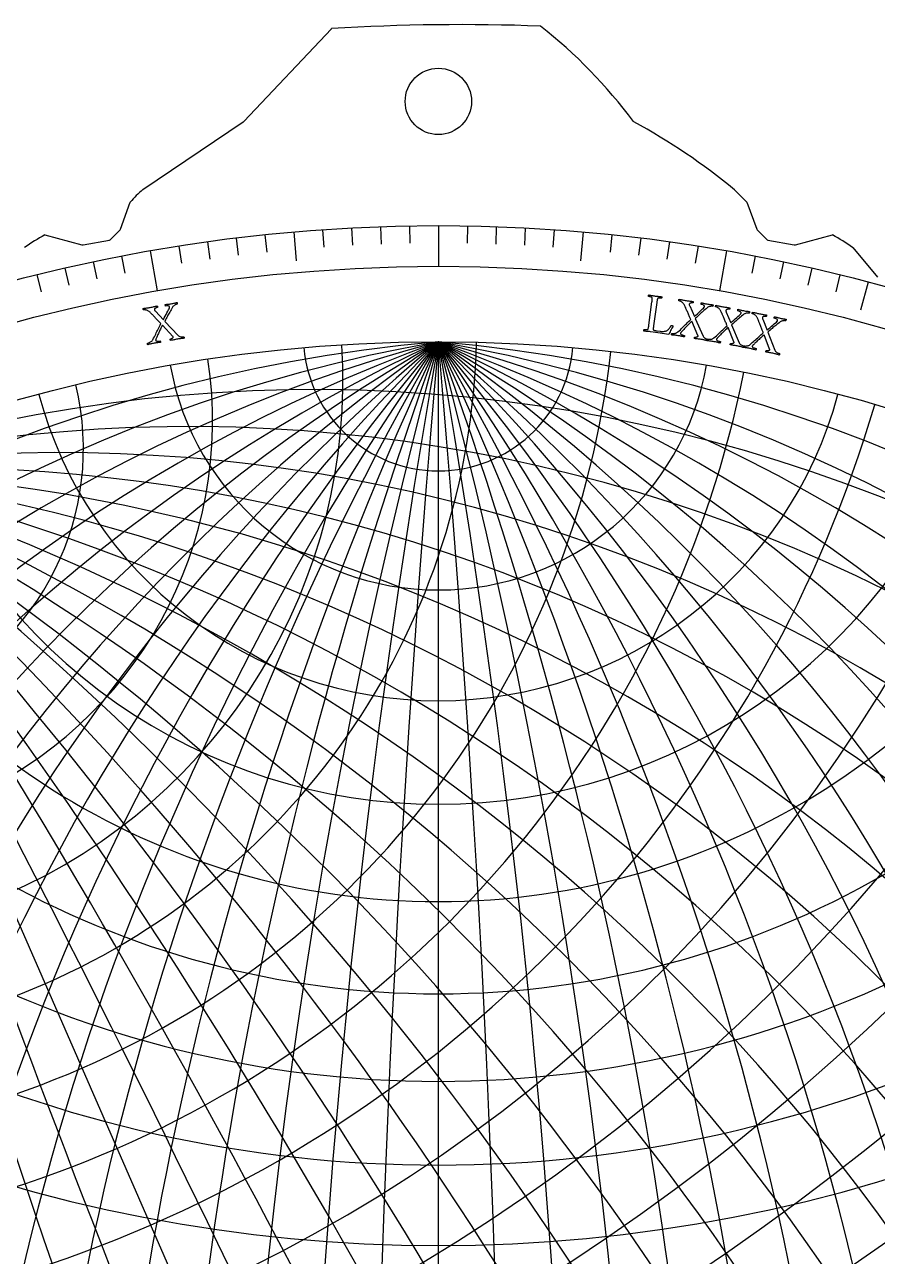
# Model space of a CAD drawing. Header units: millimetres. Extents: x -93 to 93, y -93 to 104.
# Drawn here: x -23.1 to 24.5, y 35 to 103.7 of the extents above; entities that cross this region are included whole.
import ezdxf

# ---------------------------------------------------------------- set-up
doc = ezdxf.new("R2010")
doc.units = ezdxf.units.MM
for name, color, linetype in [('CUT_INNER', 6, 'Continuous'), ('CUT_OUTER', 1, 'Continuous'), ('ENGRAVE', 7, 'Continuous'), ('ENGRAVE_FINE', 8, 'Continuous'), ('TEXT', 5, 'Continuous')]:
    doc.layers.add(name, color=color, linetype=linetype)

msp = doc.modelspace()

# ---------------------------------------------------------------- linework, layer by layer
at = {"layer": 'CUT_INNER'}
msp.add_circle((0, 99.4259), 1.85, dxfattribs=at)
at = {"layer": 'CUT_OUTER'}
for points in [[(-16.462, 94.5111), (-10.8695, 98.2868), (-10.8564, 98.2967), (-10.8445, 98.308), (-5.9494, 103.4826), (-5.9467, 103.4851)], [(16.4962, 94.5066), (17.1919, 93.8108), (17.1946, 93.8078), (17.1962, 93.8041), (17.7449, 92.2963)], [(-17.7162, 92.2964), (-17.1685, 93.8041), (-17.1669, 93.8078)], [(-18.256, 91.7376), (-17.7512, 92.2415)], [(17.7798, 92.2415), (18.2837, 91.7376)], [(-21.9354, 91.9846), (-21.9317, 91.9838), (-19.8635, 91.4329)], [(-19.7981, 91.4302), (-18.3351, 91.6961)], [(18.363, 91.6961), (19.8267, 91.4302)], [(19.8922, 91.4329), (21.9595, 91.9838), (21.9632, 91.9846)], [(23.0851, 91.2835), (23.0878, 91.2806), (24.4611, 89.6338)]]:
    msp.add_lwpolyline(points, dxfattribs=at)
for centre, radius, start, end in [((1.276, -12.5614), 116.271, 87.822272, 93.5615), ((-11.6851, 81.5207), 28.1189, 36.663658, 51.825005), ((10.9838, 98.4093), 0.15, 220.999325, 235.979839), ((-5.9586, 67.2821), 35.2901, 50.484111, 61.46395), ((-13.1503, 90.4871), 5.2115, 129.454207, 140.417623), ((-17.8572, 92.3476), 0.15, 314.952765, 340.033443), ((17.8859, 92.3476), 0.15, 199.996895, 225), ((-15.8958, 81.0716), 12.4728, 118.961778, 125.041889), ((-19.8249, 91.5778), 0.15, 255.084259, 280.301822), ((-18.362, 91.8437), 0.15, 280.301822, 314.952765), ((18.3898, 91.8437), 0.15, 225, 259.704222), ((19.8535, 91.5778), 0.15, 259.704222, 284.922007), ((15.7025, 80.7179), 12.8893, 55.056455, 60.939919)]:
    msp.add_arc(centre, radius, start, end, dxfattribs=at)
at = {"layer": 'ENGRAVE'}
for points in [[(-8.0619, 92.148), (-7.9208, 90.5354)], [(0, 92.5), (0, 90.2338)], [(8.0619, 92.148), (7.9208, 90.5354)], [(-16.0625, 91.0947), (-15.6689, 88.8629)], [(16.0625, 91.0947), (15.6689, 88.8629)], [(23.9408, 89.3481), (23.5218, 87.7845)], [(0, -86.025), (0, 86.025)]]:
    msp.add_lwpolyline(points, dxfattribs=at)
for radius in [92.5, 90.2338, 86.025, 86.025]:
    msp.add_circle((0, 0), radius, dxfattribs=at)
for centre, radius, start, end in [((15.1685, 0), 87.3521, 100, 260), ((31.3105, 0), 91.5459, 110, 250), ((49.6666, 0), 99.3331, 120, 240), ((72.1835, 0), 112.2977, 130, 230), ((102.5206, 0), 133.8311, 140, 220), ((148.9997, 0), 172.05, 150, 210), ((236.3517, 0), 251.5203, 160, 200), ((487.872, 0), 495.3982, 170, 190), ((-487.872, 0), 495.3982, 350, 10), ((-236.3517, 0), 251.5203, 340, 20), ((-148.9997, 0), 172.05, 330, 30), ((-102.5206, 0), 133.8311, 320, 40), ((-72.1835, 0), 112.2977, 310, 50), ((-49.6666, 0), 99.3331, 300, 60), ((-31.3105, 0), 91.5459, 290, 70), ((-15.1685, 0), 87.3521, 280, 80), ((0, 87.3521), 15.1685, 190, 350), ((0, 91.5459), 31.3105, 200, 340), ((0, 99.3331), 49.6666, 210, 330), ((0, 112.2977), 72.1835, 220, 320), ((0, 133.8311), 102.5206, 230, 310), ((0, 172.05), 148.9997, 240, 300)]:
    msp.add_arc(centre, radius, start, end, dxfattribs=at)
at = {"layer": 'ENGRAVE_FINE'}
for points in [[(-6.4525, 92.2747), (-6.3847, 91.3058)], [(-4.8411, 92.3732), (-4.7902, 91.4033)], [(-3.2282, 92.4437), (-3.1943, 91.473)], [(-1.6143, 92.4859), (-1.5974, 91.5148)], [(1.6143, 92.4859), (1.5974, 91.5148)], [(3.2282, 92.4437), (3.1943, 91.473)], [(4.8411, 92.3732), (4.7902, 91.4033)], [(6.4525, 92.2747), (6.3847, 91.3058)], [(-14.4702, 91.3612), (-14.3183, 90.4019)], [(-12.8735, 91.5998), (-12.7383, 90.638)], [(-11.2729, 91.8105), (-11.1545, 90.8465)], [(-9.6689, 91.9933), (-9.5674, 91.0273)], [(9.6689, 91.9933), (9.5674, 91.0273)], [(11.2729, 91.8105), (11.1545, 90.8465)], [(12.8735, 91.5998), (12.7383, 90.638)], [(14.4702, 91.3612), (14.3183, 90.4019)], [(-17.6498, 90.8005), (-17.4645, 89.8471)], [(17.6498, 90.8005), (17.4645, 89.8471)], [(-20.808, 90.1292), (-20.5895, 89.1829)], [(-19.2318, 90.4787), (-19.0299, 89.5286)], [(19.2318, 90.4787), (19.0299, 89.5286)], [(20.808, 90.1292), (20.5895, 89.1829)], [(-22.3778, 89.7524), (-22.1428, 88.81)], [(22.3778, 89.7524), (22.1428, 88.81)], [(34.4171, -78.8401), (-34.4171, 78.8401)]]:
    msp.add_lwpolyline(points, dxfattribs=at)
for centre, radius, start, end in [((7.5262, 0), 86.3536, 95, 265), ((23.0503, 0), 89.0596, 105, 255), ((-37.9751, 86.9904), 40.1141, 228.583333, 358.583333), ((-36.6259, 83.8999), 31.3105, 223.583333, 3.583333), ((40.1141, 0), 94.9181, 115, 245), ((60.2354, 0), 105.0171, 125, 235), ((86.025, 0), 121.6577, 135, 225), ((122.8564, 0), 149.98, 145, 215), ((184.4812, 0), 203.5525, 155, 205), ((321.0497, 0), 332.3751, 165, 195), ((983.2702, 0), 987.0262, 175, 185), ((-983.2702, 0), 987.0262, 355, 5), ((-321.0497, 0), 332.3751, 345, 15), ((-184.4812, 0), 203.5525, 335, 25), ((-122.8564, 0), 149.98, 325, 35), ((-86.025, 0), 121.6577, 315, 45), ((-60.2354, 0), 105.0171, 305, 55), ((-40.1141, 0), 94.9181, 295, 65), ((-23.0503, 0), 89.0596, 285, 75), ((-7.5262, 0), 86.3536, 275, 85), ((-39.7414, 91.0367), 49.6666, 233.583333, 353.583333), ((0, 86.3536), 7.5262, 185, 355), ((-35.6312, 81.6213), 23.0503, 218.583333, 8.583333), ((-42.0155, 96.246), 60.2354, 238.583333, 348.583333), ((-34.948, 80.0564), 15.1685, 213.583333, 13.583333), ((-6.8976, -3.0111), 86.3536, 298.583333, 108.583334), ((-44.9283, 102.9185), 72.1835, 243.583333, 343.583333), ((0, 89.0596), 23.0503, 195, 345), ((-13.9016, -6.0687), 87.3521, 303.583333, 103.583333), ((-48.6731, 111.4968), 86.025, 248.583333, 338.583333), ((-21.1251, -9.222), 89.0596, 308.583333, 98.583333), ((-28.6955, -12.5268), 91.5459, 313.583333, 93.583333), ((6.8976, 3.0111), 86.3536, 118.583333, 288.583334), ((13.9016, 6.0687), 87.3521, 123.583333, 283.583333), ((21.1251, 9.222), 89.0596, 128.583333, 278.583333), ((28.6955, 12.5268), 91.5459, 133.583333, 273.583333), ((36.7638, 16.049), 94.9181, 138.583333, 268.583333), ((45.5184, 19.8707), 99.3331, 143.583333, 263.583333), ((55.2044, 24.0991), 105.0171, 148.583333, 258.583333), ((66.1547, 28.8794), 112.2977, 153.583333, 253.583333), ((78.8401, 34.4171), 121.6577, 158.583333, 248.583333), ((93.958, 41.0167), 133.8311, 163.583333, 243.583333), ((112.5954, 49.1527), 149.98, 168.583333, 238.583333), ((136.5551, 59.6122), 172.05, 173.583333, 233.583333), ((169.0732, 73.8077), 203.5525, 178.583333, 228.583333), ((216.6114, 94.5602), 251.5203, 183.583333, 223.583333), ((294.2353, 128.4463), 332.3751, 188.583333, 218.583333), ((447.1245, 195.189), 495.3982, 193.583333, 213.583333), ((901.1467, 393.3892), 987.0262, 198.5833333, 208.5833333), ((-901.1467, -393.3892), 987.0262, 18.5833333, 28.5833333), ((-447.1245, -195.189), 495.3982, 13.583333, 33.583333), ((-294.2353, -128.4463), 332.3751, 8.583333, 38.583333), ((-216.6114, -94.5602), 251.5203, 3.583333, 43.583333), ((-169.0732, -73.8077), 203.5525, 358.583333, 48.583333), ((-136.5551, -59.6122), 172.05, 353.583333, 53.583333), ((-112.5954, -49.1527), 149.98, 348.583333, 58.583333), ((-93.958, -41.0167), 133.8311, 343.583333, 63.583333), ((-78.8401, -34.4171), 121.6577, 338.583333, 68.583333), ((-66.1547, -28.8794), 112.2977, 333.583333, 73.583333), ((-55.2044, -24.0991), 105.0171, 328.583333, 78.583333), ((-45.5184, -19.8707), 99.3331, 323.583333, 83.583333), ((-36.7638, -16.049), 94.9181, 318.583333, 88.583333), ((0, 94.9181), 40.1141, 205, 335), ((-53.5435, 122.6535), 102.5206, 253.583333, 333.583333), ((-60.0044, 137.4536), 122.8564, 258.583333, 328.583333), ((0, 105.0171), 60.2354, 215, 325), ((-68.8342, 157.6802), 148.9997, 263.583333, 323.583333), ((-81.4378, 186.5516), 184.4812, 268.583333, 318.583333), ((0, 121.6577), 86.025, 225, 315), ((-100.6288, 230.5131), 236.3517, 273.583333, 313.583333), ((-132.9774, 304.6148), 321.0497, 278.583333, 308.583333), ((0, 149.98), 122.8564, 235, 305), ((-198.2001, 454.0221), 487.872, 283.583333, 303.583333), ((-394.8919, 904.5889), 983.2702, 288.5833333, 298.5833333), ((0, 203.5525), 184.4812, 245, 295)]:
    msp.add_arc(centre, radius, start, end, dxfattribs=at)
at = {"layer": 'TEXT'}
for points in [[(11.9914, 86.9155), (11.9909, 86.912), (11.9903, 86.9077), (11.9896, 86.9027), (11.9888, 86.8969), (11.9867, 86.8818), (11.9844, 86.8647), (11.9817, 86.8454), (11.9787, 86.8239), (11.9759, 86.8019), (11.9736, 86.7808), (11.9718, 86.7605), (11.9705, 86.7413), (11.9701, 86.7243), (11.971, 86.7111), (11.9733, 86.7017), (11.9768, 86.6961), (11.9918, 86.684), (12.0088, 86.6739), (12.0278, 86.6656), (12.0488, 86.6592), (12.0741, 86.6536), (12.1058, 86.6477), (12.144, 86.6415), (12.1886, 86.6349), (12.3583, 86.6109), (12.4027, 86.6058), (12.4496, 86.603), (12.499, 86.6023), (12.5509, 86.6038), (12.6016, 86.6082), (12.6476, 86.6162), (12.6888, 86.6279), (12.7252, 86.6433), (12.7557, 86.6613), (12.7859, 86.6834), (12.8157, 86.7095), (12.8451, 86.7396), (12.8741, 86.7749), (12.9027, 86.8166), (12.9309, 86.8646), (12.9587, 86.9191), (12.9649, 86.9265), (12.9747, 86.931), (12.988, 86.9325), (13.0048, 86.9312), (13.0302, 86.9262), (13.0505, 86.9196), (13.0659, 86.9113), (13.0763, 86.9015), (13.0447, 86.8419), (13.0119, 86.7805), (12.9778, 86.7172), (12.9426, 86.6522), (12.9093, 86.5885), (12.8812, 86.5291), (12.8584, 86.4741), (12.8407, 86.4235), (12.7194, 86.4418), (12.5985, 86.4607), (12.4781, 86.4802), (12.3582, 86.5001), (12.2345, 86.5205), (12.1031, 86.541), (11.9637, 86.5615), (11.8166, 86.5821), (11.7654, 86.5888), (11.7169, 86.5945), (11.6711, 86.5992), (11.6278, 86.6029), (11.5855, 86.6065), (11.5425, 86.6108), (11.4988, 86.6157), (11.4544, 86.6213), (11.4501, 86.6294), (11.4478, 86.6395), (11.4476, 86.6518), (11.4494, 86.6662), (11.4525, 86.6804), (11.4563, 86.6921), (11.4608, 86.7014), (11.4659, 86.7083), (11.4772, 86.7071), (11.4923, 86.7059), (11.5114, 86.7049), (11.5345, 86.7039), (11.5593, 86.7035), (11.5836, 86.7041), (11.6075, 86.7057), (11.631, 86.7084), (11.6516, 86.7122), (11.6671, 86.717), (11.6774, 86.7229), (11.6826, 86.7299), (11.6908, 86.7492), (11.698, 86.7713), (11.7042, 86.7964), (11.7095, 86.8243), (11.7142, 86.8543), (11.7189, 86.8855), (11.7236, 86.9178), (11.7282, 86.9514), (11.9028, 88.2462), (11.9073, 88.2798), (11.9114, 88.3126), (11.9152, 88.3444), (11.9186, 88.3752), (11.921, 88.4042), (11.9217, 88.4305), (11.9206, 88.4541), (11.9176, 88.4749), (11.9146, 88.4842), (11.9061, 88.4931), (11.892, 88.5015), (11.8726, 88.5095), (11.85, 88.5169), (11.8267, 88.5239), (11.8028, 88.5303), (11.7783, 88.5363), (11.7553, 88.5414), (11.7361, 88.5454), (11.7209, 88.5483), (11.7095, 88.5501), (11.7062, 88.5581), (11.7043, 88.5682), (11.7036, 88.5805), (11.7042, 88.5951), (11.7062, 88.6094), (11.7097, 88.6212), (11.7146, 88.6304), (11.721, 88.6371), (11.7679, 88.6292), (11.8144, 88.6211), (11.8605, 88.6129), (11.9062, 88.6045), (11.9515, 88.5963), (11.9964, 88.5888), (12.0411, 88.5818), (12.0854, 88.5755), (12.1309, 88.5696), (12.1759, 88.5643), (12.2203, 88.5597), (12.2643, 88.5557), (12.3084, 88.5518), (12.3536, 88.5476), (12.3996, 88.543), (12.4467, 88.5381), (12.4511, 88.53), (12.4533, 88.5198), (12.4535, 88.5075), (12.4516, 88.4931), (12.4483, 88.479), (12.4444, 88.4673), (12.4397, 88.458), (12.4345, 88.4512), (12.423, 88.4526), (12.4075, 88.4538), (12.388, 88.4551), (12.3645, 88.4563), (12.3393, 88.4571), (12.3149, 88.4573), (12.2911, 88.4567), (12.2681, 88.4555), (12.2476, 88.453), (12.2318, 88.4487), (12.2205, 88.4425), (12.2138, 88.4345), (12.2073, 88.4184), (12.2014, 88.3999), (12.1962, 88.3789), (12.1916, 88.3554), (12.1874, 88.3301), (12.1833, 88.3035), (12.1792, 88.2758), (12.1751, 88.247), (12.1744, 88.2423), (12.1738, 88.2376), (12.1731, 88.233), (12.1725, 88.2283), (12.1719, 88.2237), (12.1712, 88.219), (12.1706, 88.2144), (12.1699, 88.2097)], [(-16.0562, 87.9424), (-16.0011, 87.9528), (-15.9484, 87.9633), (-15.8981, 87.9739), (-15.8503, 87.9846), (-15.8039, 87.9952), (-15.7578, 88.0056), (-15.7121, 88.0156), (-15.6668, 88.0254), (-15.6626, 88.0182), (-15.6588, 88.0077), (-15.6551, 87.9941), (-15.6517, 87.9772), (-15.6496, 87.9608), (-15.6499, 87.9488), (-15.6526, 87.9412), (-15.6577, 87.9379), (-15.6699, 87.9352), (-15.6847, 87.9311), (-15.7021, 87.9255), (-15.722, 87.9185), (-15.7427, 87.91), (-15.7624, 87.9001), (-15.781, 87.8888), (-15.7985, 87.8761), (-15.8129, 87.8619), (-15.8221, 87.846), (-15.8262, 87.8284), (-15.8252, 87.8092), (-15.8195, 87.7913), (-15.8087, 87.7716), (-15.7927, 87.75), (-15.7716, 87.7266), (-15.3241, 87.2524), (-15.2722, 87.3539), (-15.2212, 87.4525), (-15.1712, 87.548), (-15.1221, 87.6405), (-15.077, 87.7264), (-15.0389, 87.8019), (-15.0077, 87.867), (-14.9837, 87.9218), (-14.9808, 87.9302), (-14.9789, 87.9385), (-14.9779, 87.9466), (-14.978, 87.9545), (-14.9785, 87.9616), (-14.9789, 87.9671), (-14.9793, 87.971), (-14.9796, 87.9733), (-14.9838, 87.9841), (-14.9929, 87.9949), (-15.0068, 88.0056), (-15.0256, 88.0163), (-15.0522, 88.0243), (-15.0895, 88.0268), (-15.1376, 88.024), (-15.1965, 88.0156), (-15.2013, 88.0184), (-15.2059, 88.0255), (-15.2101, 88.0368), (-15.2141, 88.0523), (-15.2173, 88.0687), (-15.219, 88.0828), (-15.2193, 88.0946), (-15.2182, 88.104), (-15.1735, 88.1087), (-15.1313, 88.1131), (-15.0918, 88.1172), (-15.0548, 88.121), (-15.0182, 88.1251), (-14.98, 88.1302), (-14.9401, 88.136), (-14.8986, 88.1428), (-14.8414, 88.1528), (-14.789, 88.1628), (-14.7414, 88.1728), (-14.6987, 88.1827), (-14.6601, 88.1921), (-14.625, 88.2005), (-14.5933, 88.2079), (-14.5651, 88.2144), (-14.5611, 88.2075), (-14.5572, 88.1982), (-14.5536, 88.1865), (-14.5501, 88.1724), (-14.548, 88.1578), (-14.5484, 88.1449), (-14.5513, 88.1335), (-14.5566, 88.1237), (-14.5651, 88.1218), (-14.5779, 88.1182), (-14.595, 88.1129), (-14.6165, 88.1058), (-14.6406, 88.0967), (-14.6655, 88.085), (-14.6911, 88.0708), (-14.7175, 88.0541), (-14.7434, 88.0346), (-14.7673, 88.012), (-14.7893, 87.9864), (-14.8093, 87.9577), (-14.854, 87.881), (-14.8958, 87.8096), (-14.9345, 87.7434), (-14.9702, 87.6825), (-15.0041, 87.6241), (-15.0373, 87.5653), (-15.0698, 87.5063), (-15.1015, 87.447), (-15.1342, 87.3847), (-15.1695, 87.3168), (-15.2074, 87.2432), (-15.2478, 87.164), (-14.5019, 86.3763), (-14.4725, 86.3503), (-14.438, 86.3299), (-14.3986, 86.315), (-14.3542, 86.3057), (-14.3086, 86.3008), (-14.2655, 86.299), (-14.2248, 86.3004), (-14.1867, 86.3048), (-14.1815, 86.298), (-14.1773, 86.2881), (-14.1739, 86.2754), (-14.1714, 86.2597), (-14.1698, 86.2443), (-14.1689, 86.2324), (-14.1688, 86.2239), (-14.1694, 86.2188), (-14.2129, 86.2147), (-14.2533, 86.2109), (-14.2905, 86.2074), (-14.3247, 86.2042), (-14.359, 86.2006), (-14.3967, 86.1958), (-14.4377, 86.1899), (-14.4821, 86.1827), (-14.5429, 86.1722), (-14.5996, 86.1617), (-14.6522, 86.1513), (-14.7007, 86.1409), (-14.7491, 86.1302), (-14.8014, 86.1185), (-14.8578, 86.1059), (-14.9181, 86.0924), (-14.9248, 86.0992), (-14.9305, 86.1093), (-14.9353, 86.1228), (-14.939, 86.1397), (-14.941, 86.156), (-14.9407, 86.168), (-14.9381, 86.1756), (-14.9331, 86.1788), (-14.9226, 86.1813), (-14.9093, 86.1853), (-14.8934, 86.1911), (-14.8749, 86.1984), (-14.8553, 86.2073), (-14.8366, 86.2174), (-14.8187, 86.2287), (-14.8016, 86.2413), (-14.7873, 86.2545), (-14.7777, 86.268), (-14.7729, 86.2816), (-14.7729, 86.2954), (-14.7738, 86.2988), (-14.7753, 86.3026), (-14.7776, 86.3069), (-14.7804, 86.3116), (-14.7837, 86.3163), (-14.7871, 86.3204), (-14.7906, 86.3239), (-14.7941, 86.3268), (-15.3775, 86.9566), (-15.4041, 86.9045), (-15.4316, 86.8496), (-15.4599, 86.792), (-15.4891, 86.7316), (-15.5184, 86.6701), (-15.5472, 86.6094), (-15.5755, 86.5493), (-15.6033, 86.4898), (-15.6297, 86.4325), (-15.654, 86.3788), (-15.676, 86.3286), (-15.6959, 86.282), (-15.7132, 86.2407), (-15.7274, 86.2062), (-15.7384, 86.1787), (-15.7463, 86.1582), (-15.7474, 86.1544), (-15.7488, 86.1498), (-15.7503, 86.1443), (-15.7522, 86.138), (-15.7537, 86.1312), (-15.7544, 86.1241), (-15.7542, 86.1167), (-15.7532, 86.1091), (-15.7475, 86.0962), (-15.7353, 86.0849), (-15.7168, 86.0755), (-15.6918, 86.0678), (-15.6593, 86.0633), (-15.6182, 86.0633), (-15.5683, 86.0678), (-15.5098, 86.0769), (-15.5043, 86.0701), (-15.4993, 86.0605), (-15.4948, 86.048), (-15.4908, 86.0326), (-15.4877, 86.0174), (-15.4863, 86.0055), (-15.4864, 85.997), (-15.4881, 85.9917), (-15.5302, 85.9872), (-15.5726, 85.9824), (-15.6154, 85.9773), (-15.6585, 85.972), (-15.7016, 85.9662), (-15.7441, 85.9599), (-15.7862, 85.9531), (-15.8277, 85.9458), (-15.8837, 85.9351), (-15.9354, 85.9247), (-15.9828, 85.9144), (-16.0258, 85.9043), (-16.067, 85.8941), (-16.109, 85.8835), (-16.1517, 85.8726), (-16.1951, 85.8613), (-16.1991, 85.8697), (-16.2022, 85.8803), (-16.2044, 85.8934), (-16.2056, 85.9088), (-16.2062, 85.9237), (-16.2063, 85.9354), (-16.206, 85.9437), (-16.2052, 85.9487), (-16.1961, 85.9511), (-16.1809, 85.9561), (-16.1596, 85.9636), (-16.1322, 85.9736), (-16.1015, 85.9861), (-16.07, 86.0012), (-16.0379, 86.0187), (-16.0049, 86.0388), (-15.9739, 86.0612), (-15.9475, 86.0857), (-15.9255, 86.1124), (-15.9082, 86.1412), (-15.8661, 86.2238), (-15.826, 86.3029), (-15.788, 86.3783), (-15.752, 86.4502), (-15.7171, 86.5203), (-15.6824, 86.5906), (-15.6478, 86.661), (-15.6134, 86.7316), (-15.5782, 86.8036), (-15.5413, 86.8786), (-15.5026, 86.9564), (-15.4621, 87.0371), (-15.4856, 87.0633), (-15.5123, 87.0922), (-15.5421, 87.124), (-15.575, 87.1586), (-15.6097, 87.1951), (-15.6451, 87.2324), (-15.681, 87.2706), (-15.7175, 87.3097), (-15.7538, 87.3485), (-15.7891, 87.386), (-15.8233, 87.4219), (-15.8565, 87.4565), (-15.8877, 87.4889), (-15.916, 87.5182), (-15.9413, 87.5444), (-15.9636, 87.5676), (-15.9819, 87.5866), (-15.995, 87.6001), (-16.0028, 87.6082), (-16.0054, 87.6109), (-16.037, 87.6444), (-16.0673, 87.6737), (-16.0962, 87.6988), (-16.1238, 87.7198), (-16.1516, 87.738), (-16.1815, 87.7546), (-16.2132, 87.7697), (-16.2469, 87.7832), (-16.2701, 87.7907), (-16.2943, 87.7963), (-16.3195, 87.7999), (-16.3458, 87.8015), (-16.371, 87.8016), (-16.393, 87.801), (-16.4119, 87.7996), (-16.4275, 87.7974), (-16.4334, 87.7986), (-16.4386, 87.8048), (-16.4431, 87.8159), (-16.4469, 87.832), (-16.4493, 87.849), (-16.4496, 87.8633), (-16.4477, 87.8749), (-16.4437, 87.8836), (-16.3891, 87.8921), (-16.3385, 87.8996), (-16.2921, 87.9061), (-16.2497, 87.9117), (-16.2073, 87.9174), (-16.161, 87.9245), (-16.1106, 87.9328), (-16.0562, 87.9424)], [(13.8055, 88.3238), (13.861, 88.3154), (13.9142, 88.3079), (13.9651, 88.3013), (14.0138, 88.2957), (14.0611, 88.2905), (14.108, 88.2851), (14.1545, 88.2795), (14.2006, 88.2738), (14.2021, 88.2656), (14.2023, 88.2545), (14.2012, 88.2404), (14.1989, 88.2233), (14.1955, 88.2072), (14.1913, 88.1959), (14.1862, 88.1896), (14.1803, 88.1882), (14.1679, 88.1897), (14.1525, 88.1907), (14.1343, 88.1911), (14.1131, 88.191), (14.0908, 88.1898), (14.069, 88.187), (14.0478, 88.1824), (14.027, 88.1762), (14.0088, 88.1675), (13.9948, 88.1556), (13.9851, 88.1403), (13.9798, 88.1219), (13.9792, 88.1031), (13.9829, 88.0809), (13.9909, 88.0553), (14.0032, 88.0261), (14.2695, 87.431), (14.352, 87.5098), (14.4326, 87.5861), (14.5113, 87.6598), (14.5881, 87.731), (14.6589, 87.7972), (14.7198, 87.8559), (14.7706, 87.9072), (14.8114, 87.951), (14.8169, 87.958), (14.8214, 87.9651), (14.825, 87.9725), (14.8276, 87.98), (14.8294, 87.9868), (14.8308, 87.9922), (14.8318, 87.996), (14.8323, 87.9983), (14.8318, 88.0099), (14.8268, 88.023), (14.8172, 88.0378), (14.803, 88.054), (14.7805, 88.0703), (14.7461, 88.085), (14.6997, 88.0981), (14.6413, 88.1096), (14.6377, 88.1139), (14.6358, 88.1221), (14.6354, 88.1341), (14.6368, 88.1501), (14.6392, 88.1667), (14.6422, 88.1806), (14.6458, 88.1918), (14.65, 88.2003), (14.6937, 88.19), (14.735, 88.1802), (14.7737, 88.171), (14.8099, 88.1625), (14.8458, 88.1544), (14.8835, 88.1465), (14.9231, 88.1389), (14.9645, 88.1316), (15.0219, 88.1222), (15.0746, 88.1144), (15.1228, 88.1082), (15.1664, 88.1034), (15.206, 88.0996), (15.2419, 88.096), (15.2742, 88.0926), (15.303, 88.0894), (15.3045, 88.0815), (15.3051, 88.0715), (15.3047, 88.0593), (15.3033, 88.0448), (15.3005, 88.0304), (15.2958, 88.0183), (15.2894, 88.0084), (15.2811, 88.0009), (15.2725, 88.0019), (15.2593, 88.0027), (15.2413, 88.0034), (15.2187, 88.0038), (15.1929, 88.0031), (15.1656, 88.0003), (15.1367, 87.9953), (15.1063, 87.9882), (15.0754, 87.9783), (15.0454, 87.9649), (15.0162, 87.9479), (14.9878, 87.9274), (14.9204, 87.8698), (14.8575, 87.8161), (14.7991, 87.7664), (14.7453, 87.7206), (14.6941, 87.6766), (14.6434, 87.6321), (14.5933, 87.587), (14.5437, 87.5415), (14.4923, 87.4934), (14.4366, 87.4409), (14.3767, 87.3839), (14.3125, 87.3224), (14.7572, 86.3331), (14.7765, 86.2988), (14.8023, 86.2682), (14.8346, 86.2412), (14.8734, 86.2178), (14.9149, 86.1981), (14.955, 86.1822), (14.9938, 86.1701), (15.0313, 86.1618), (15.0339, 86.1536), (15.0347, 86.1429), (15.0337, 86.1297), (15.0309, 86.1141), (15.0274, 86.099), (15.0243, 86.0875), (15.0216, 86.0794), (15.0193, 86.0748), (14.9769, 86.0853), (14.9375, 86.095), (14.9012, 86.104), (14.8679, 86.1122), (14.8343, 86.1201), (14.7972, 86.128), (14.7565, 86.1359), (14.7122, 86.1437), (14.6513, 86.1538), (14.5943, 86.1626), (14.5412, 86.1701), (14.492, 86.1763), (14.4428, 86.1821), (14.3895, 86.1883), (14.3322, 86.195), (14.2707, 86.2021), (14.2666, 86.2107), (14.2646, 86.2221), (14.2646, 86.2364), (14.2666, 86.2536), (14.2701, 86.2697), (14.2743, 86.2809), (14.2793, 86.2872), (14.2851, 86.2886), (14.2958, 86.2874), (14.3096, 86.2869), (14.3266, 86.2871), (14.3465, 86.288), (14.3679, 86.2899), (14.3889, 86.2932), (14.4095, 86.298), (14.4298, 86.3042), (14.4477, 86.3121), (14.4612, 86.3216), (14.4702, 86.3329), (14.4747, 86.346), (14.475, 86.3494), (14.4748, 86.3535), (14.4741, 86.3583), (14.4729, 86.3637), (14.4714, 86.3693), (14.4696, 86.3742), (14.4674, 86.3787), (14.465, 86.3825), (14.1216, 87.1694), (14.0794, 87.1289), (14.0354, 87.0862), (13.9896, 87.0411), (13.9422, 86.9936), (13.8942, 86.9453), (13.847, 86.8974), (13.8005, 86.85), (13.7547, 86.803), (13.7109, 86.7576), (13.6703, 86.7149), (13.6329, 86.6748), (13.5988, 86.6373), (13.5689, 86.6039), (13.5442, 86.5761), (13.5247, 86.5538), (13.5104, 86.537), (13.5081, 86.5338), (13.5054, 86.5298), (13.5021, 86.5252), (13.4983, 86.5198), (13.4946, 86.5139), (13.4916, 86.5074), (13.4893, 86.5004), (13.4878, 86.4929), (13.4889, 86.4788), (13.4967, 86.4642), (13.5111, 86.4492), (13.5321, 86.4337), (13.5613, 86.4187), (13.6002, 86.4052), (13.6487, 86.393), (13.707, 86.3823), (13.7099, 86.3741), (13.7115, 86.3634), (13.7116, 86.3501), (13.7104, 86.3342), (13.7082, 86.3189), (13.7057, 86.3072), (13.7027, 86.2991), (13.6994, 86.2947), (13.6582, 86.3043), (13.6165, 86.3138), (13.5745, 86.3231), (13.532, 86.3322), (13.4895, 86.341), (13.4472, 86.349), (13.4052, 86.3565), (13.3636, 86.3632), (13.3072, 86.3716), (13.255, 86.3788), (13.2069, 86.3846), (13.1629, 86.3893), (13.1206, 86.3932), (13.0775, 86.3971), (13.0336, 86.4008), (12.9889, 86.4045), (12.9879, 86.4137), (12.9884, 86.4248), (12.9907, 86.4378), (12.9946, 86.4528), (12.999, 86.4671), (13.0028, 86.4781), (13.0058, 86.4858), (13.0081, 86.4903), (13.0176, 86.4896), (13.0336, 86.4893), (13.0561, 86.4893), (13.0852, 86.4898), (13.1184, 86.4915), (13.1531, 86.4954), (13.1892, 86.5013), (13.2269, 86.5094), (13.2636, 86.5204), (13.2967, 86.5348), (13.3261, 86.5528), (13.352, 86.5742), (13.419, 86.6384), (13.4829, 86.6998), (13.5436, 86.7585), (13.6013, 86.8145), (13.6573, 86.8692), (13.7132, 86.9242), (13.769, 86.9793), (13.8248, 87.0346), (13.8817, 87.091), (13.9413, 87.1496), (14.0035, 87.2104), (14.0683, 87.2732), (14.0547, 87.3057), (14.0391, 87.3418), (14.0214, 87.3816), (14.0018, 87.4251), (13.9809, 87.471), (13.9599, 87.5179), (13.9385, 87.5658), (13.9169, 87.6148), (13.8954, 87.6634), (13.8745, 87.7103), (13.854, 87.7556), (13.834, 87.7992), (13.8152, 87.84), (13.7982, 87.877), (13.7829, 87.9101), (13.7695, 87.9393), (13.7585, 87.9633), (13.7506, 87.9803), (13.7459, 87.9906), (13.7443, 87.994), (13.7255, 88.036), (13.7065, 88.0736), (13.6875, 88.1069), (13.6684, 88.1358), (13.6481, 88.1622), (13.6254, 88.1877), (13.6003, 88.2123), (13.573, 88.2362), (13.5536, 88.2509), (13.5326, 88.2641), (13.51, 88.2758), (13.4857, 88.286), (13.4619, 88.2945), (13.4409, 88.3011), (13.4227, 88.306), (13.4071, 88.309), (13.402, 88.3122), (13.3991, 88.3198), (13.3985, 88.3317), (13.4002, 88.3481), (13.4036, 88.365), (13.408, 88.3786), (13.4136, 88.3889), (13.4203, 88.3958), (13.4747, 88.3858), (13.5248, 88.3763), (13.5709, 88.3671), (13.6127, 88.3584), (13.6546, 88.3499), (13.7007, 88.3413), (13.751, 88.3326), (13.8055, 88.3238)], [(15.8526, 87.9794), (15.9079, 87.9697), (15.9609, 87.961), (16.0117, 87.9533), (16.0602, 87.9465), (16.1074, 87.9402), (16.1542, 87.9337), (16.2005, 87.927), (16.2464, 87.9203), (16.2477, 87.912), (16.2477, 87.9009), (16.2463, 87.8868), (16.2436, 87.8698), (16.2398, 87.8538), (16.2353, 87.8427), (16.2301, 87.8364), (16.2242, 87.8351), (16.2118, 87.8369), (16.1965, 87.8383), (16.1783, 87.8391), (16.1571, 87.8396), (16.1347, 87.8389), (16.1129, 87.8365), (16.0915, 87.8325), (16.0707, 87.8267), (16.0522, 87.8185), (16.0379, 87.8068), (16.0279, 87.7919), (16.0222, 87.7735), (16.0212, 87.7548), (16.0244, 87.7325), (16.0318, 87.7067), (16.0433, 87.6773), (16.2958, 87.0761), (16.38, 87.153), (16.4624, 87.2273), (16.5428, 87.2992), (16.6212, 87.3686), (16.6936, 87.4332), (16.7558, 87.4905), (16.8078, 87.5405), (16.8496, 87.5833), (16.8553, 87.5902), (16.86, 87.5973), (16.8637, 87.6045), (16.8664, 87.612), (16.8685, 87.6188), (16.87, 87.6241), (16.871, 87.6279), (16.8716, 87.6302), (16.8714, 87.6418), (16.8666, 87.655), (16.8574, 87.67), (16.8436, 87.6866), (16.8215, 87.7034), (16.7874, 87.7189), (16.7413, 87.7331), (16.6833, 87.7459), (16.6798, 87.7503), (16.678, 87.7585), (16.6779, 87.7706), (16.6796, 87.7865), (16.6825, 87.803), (16.6858, 87.8168), (16.6896, 87.8279), (16.694, 87.8364), (16.7375, 87.825), (16.7785, 87.8143), (16.817, 87.8042), (16.853, 87.7948), (16.8887, 87.7859), (16.9262, 87.7772), (16.9656, 87.7687), (17.0069, 87.7604), (17.064, 87.7497), (17.1166, 87.7406), (17.1646, 87.7333), (17.2081, 87.7275), (17.2475, 87.7228), (17.2833, 87.7183), (17.3156, 87.7142), (17.3442, 87.7103), (17.3456, 87.7024), (17.346, 87.6924), (17.3453, 87.6801), (17.3435, 87.6657), (17.3404, 87.6514), (17.3355, 87.6394), (17.3288, 87.6297), (17.3204, 87.6224), (17.3118, 87.6236), (17.2985, 87.6247), (17.2806, 87.6258), (17.258, 87.6267), (17.2322, 87.6266), (17.2049, 87.6244), (17.1759, 87.6201), (17.1452, 87.6137), (17.1142, 87.6045), (17.0839, 87.5918), (17.0543, 87.5755), (17.0255, 87.5557), (16.9566, 87.4996), (16.8925, 87.4474), (16.833, 87.3991), (16.7782, 87.3546), (16.7259, 87.3118), (16.6742, 87.2684), (16.6231, 87.2246), (16.5725, 87.1802), (16.52, 87.1333), (16.4631, 87.0821), (16.4018, 87.0265), (16.3362, 86.9666), (16.7579, 85.9672), (16.7763, 85.9324), (16.8014, 85.9012), (16.8331, 85.8734), (16.8714, 85.8492), (16.9124, 85.8285), (16.9521, 85.8117), (16.9906, 85.7987), (17.0279, 85.7895), (17.0303, 85.7812), (17.0309, 85.7705), (17.0296, 85.7574), (17.0264, 85.7419), (17.0225, 85.7269), (17.0192, 85.7154), (17.0163, 85.7074), (17.0139, 85.7029), (16.9717, 85.7143), (16.9326, 85.7249), (16.8965, 85.7348), (16.8634, 85.7438), (16.83, 85.7524), (16.793, 85.7612), (16.7525, 85.77), (16.7085, 85.7789), (16.6478, 85.7904), (16.591, 85.8005), (16.5381, 85.8092), (16.4891, 85.8165), (16.44, 85.8235), (16.3869, 85.8309), (16.3297, 85.8389), (16.2685, 85.8475), (16.2646, 85.8562), (16.2628, 85.8677), (16.2631, 85.882), (16.2656, 85.899), (16.2694, 85.9151), (16.2739, 85.9262), (16.279, 85.9324), (16.2848, 85.9337), (16.2955, 85.9322), (16.3093, 85.9314), (16.3262, 85.9312), (16.3462, 85.9316), (16.3676, 85.933), (16.3887, 85.9358), (16.4094, 85.9402), (16.4299, 85.9459), (16.4479, 85.9533), (16.4616, 85.9626), (16.4709, 85.9737), (16.4757, 85.9866), (16.4761, 85.99), (16.476, 85.9941), (16.4754, 85.9989), (16.4744, 86.0044), (16.473, 86.0099), (16.4712, 86.015), (16.4692, 86.0194), (16.4669, 86.0234), (16.1419, 86.818), (16.0987, 86.7785), (16.0537, 86.7368), (16.0069, 86.6928), (15.9584, 86.6465), (15.9093, 86.5992), (15.861, 86.5525), (15.8134, 86.5061), (15.7665, 86.4602), (15.7217, 86.4159), (15.6801, 86.3741), (15.6418, 86.3348), (15.6068, 86.2982), (15.5761, 86.2655), (15.5508, 86.2383), (15.5308, 86.2164), (15.5161, 86.1999), (15.5138, 86.1968), (15.5109, 86.1929), (15.5075, 86.1884), (15.5036, 86.1831), (15.4998, 86.1772), (15.4966, 86.1708), (15.4942, 86.1639), (15.4925, 86.1564), (15.4933, 86.1423), (15.5007, 86.1275), (15.5148, 86.1121), (15.5354, 86.0962), (15.5643, 86.0805), (15.6028, 86.0661), (15.6511, 86.0528), (15.709, 86.0408), (15.7118, 86.0325), (15.7131, 86.0217), (15.7129, 86.0084), (15.7113, 85.9926), (15.7088, 85.9773), (15.706, 85.9657), (15.7029, 85.9577), (15.6994, 85.9534), (15.6584, 85.9639), (15.617, 85.9743), (15.5752, 85.9846), (15.533, 85.9947), (15.4906, 86.0045), (15.4486, 86.0135), (15.4068, 86.0219), (15.3653, 86.0296), (15.3091, 86.0393), (15.2571, 86.0477), (15.2091, 86.0547), (15.1653, 86.0603), (15.1231, 86.0653), (15.0801, 86.0701), (15.0363, 86.0749), (14.9917, 86.0796), (14.9909, 86.0888), (14.9917, 86.0999), (14.9943, 86.1129), (14.9985, 86.1277), (15.0033, 86.1419), (15.0072, 86.1528), (15.0105, 86.1605), (15.0129, 86.165), (15.0223, 86.164), (15.0383, 86.1633), (15.0609, 86.1629), (15.09, 86.1626), (15.1232, 86.1636), (15.1579, 86.1666), (15.1942, 86.1718), (15.2321, 86.179), (15.269, 86.1891), (15.3024, 86.2027), (15.3323, 86.22), (15.3587, 86.2409), (15.4271, 86.3034), (15.4924, 86.3634), (15.5545, 86.4206), (15.6134, 86.4753), (15.6707, 86.5287), (15.7279, 86.5823), (15.785, 86.6361), (15.842, 86.6901), (15.9002, 86.7452), (15.9611, 86.8024), (16.0247, 86.8617), (16.091, 86.9231), (16.0781, 86.9558), (16.0633, 86.9923), (16.0466, 87.0325), (16.028, 87.0765), (16.0082, 87.1228), (15.9882, 87.1702), (15.968, 87.2186), (15.9476, 87.268), (15.9272, 87.3171), (15.9073, 87.3645), (15.8879, 87.4102), (15.869, 87.4543), (15.8511, 87.4955), (15.8349, 87.5329), (15.8205, 87.5663), (15.8077, 87.5959), (15.7972, 87.6201), (15.7898, 87.6373), (15.7853, 87.6477), (15.7838, 87.6511), (15.7659, 87.6936), (15.7479, 87.7316), (15.7296, 87.7653), (15.7112, 87.7947), (15.6915, 87.8215), (15.6694, 87.8475), (15.6449, 87.8727), (15.6181, 87.8972), (15.5991, 87.9124), (15.5784, 87.9261), (15.5561, 87.9383), (15.532, 87.9491), (15.5085, 87.9581), (15.4876, 87.9652), (15.4695, 87.9705), (15.454, 87.9739), (15.449, 87.9772), (15.4463, 87.9848), (15.4459, 87.9968), (15.448, 88.0132), (15.4518, 88.03), (15.4565, 88.0435), (15.4624, 88.0536), (15.4692, 88.0603), (15.5233, 88.0491), (15.5733, 88.0384), (15.6191, 88.0282), (15.6607, 88.0185), (15.7023, 88.009), (15.7482, 87.9993), (15.7983, 87.9894), (15.8526, 87.9794)], [(17.8912, 87.5876), (17.9462, 87.5766), (17.999, 87.5667), (18.0496, 87.5578), (18.098, 87.5499), (18.145, 87.5424), (18.1916, 87.5349), (18.2378, 87.5272), (18.2835, 87.5193), (18.2846, 87.5111), (18.2843, 87.4999), (18.2826, 87.4859), (18.2795, 87.4689), (18.2753, 87.453), (18.2706, 87.442), (18.2653, 87.4359), (18.2593, 87.4347), (18.247, 87.4368), (18.2317, 87.4385), (18.2135, 87.4398), (18.1923, 87.4407), (18.17, 87.4406), (18.1481, 87.4387), (18.1266, 87.4352), (18.1056, 87.4299), (18.087, 87.4221), (18.0725, 87.4108), (18.0621, 87.396), (18.0559, 87.3778), (18.0545, 87.3591), (18.0572, 87.3368), (18.064, 87.3108), (18.0748, 87.2811), (18.3133, 86.6743), (18.3993, 86.7491), (18.4833, 86.8216), (18.5654, 86.8916), (18.6454, 86.9591), (18.7193, 87.022), (18.7828, 87.0778), (18.836, 87.1266), (18.8787, 87.1685), (18.8845, 87.1752), (18.8894, 87.1822), (18.8933, 87.1894), (18.8962, 87.1967), (18.8984, 87.2035), (18.9, 87.2087), (18.9012, 87.2125), (18.9018, 87.2148), (18.9018, 87.2264), (18.8974, 87.2398), (18.8885, 87.2549), (18.8751, 87.2718), (18.8534, 87.2891), (18.8197, 87.3054), (18.774, 87.3207), (18.7162, 87.3349), (18.7128, 87.3393), (18.7112, 87.3476), (18.7114, 87.3596), (18.7135, 87.3755), (18.7167, 87.3919), (18.7204, 87.4057), (18.7245, 87.4167), (18.729, 87.4251), (18.7723, 87.4127), (18.813, 87.401), (18.8513, 87.3901), (18.887, 87.3798), (18.9225, 87.3701), (18.9598, 87.3605), (18.999, 87.3511), (19.04, 87.3418), (19.0969, 87.3298), (19.1492, 87.3195), (19.1971, 87.311), (19.2404, 87.3043), (19.2797, 87.2986), (19.3155, 87.2934), (19.3476, 87.2884), (19.3762, 87.2839), (19.3774, 87.276), (19.3775, 87.266), (19.3765, 87.2538), (19.3744, 87.2394), (19.3709, 87.2251), (19.3658, 87.2132), (19.3589, 87.2037), (19.3503, 87.1966), (19.3417, 87.198), (19.3285, 87.1994), (19.3106, 87.2009), (19.288, 87.2024), (19.2622, 87.2028), (19.2348, 87.2013), (19.2057, 87.1977), (19.175, 87.192), (19.1437, 87.1835), (19.1131, 87.1715), (19.0832, 87.1559), (19.0539, 87.1368), (18.9838, 87.0823), (18.9184, 87.0316), (18.8579, 86.9847), (18.802, 86.9414), (18.7488, 86.8999), (18.6961, 86.8577), (18.6439, 86.8151), (18.5923, 86.7719), (18.5387, 86.7263), (18.4807, 86.6764), (18.4181, 86.6222), (18.3511, 86.5638), (18.7495, 85.5549), (18.7671, 85.5197), (18.7915, 85.4879), (18.8225, 85.4594), (18.8602, 85.4343), (18.9007, 85.4127), (18.9401, 85.3949), (18.9783, 85.381), (19.0153, 85.371), (19.0176, 85.3627), (19.0179, 85.352), (19.0163, 85.3389), (19.0127, 85.3234), (19.0085, 85.3085), (19.0048, 85.2971), (19.0018, 85.2892), (18.9993, 85.2847), (18.9574, 85.2971), (18.9185, 85.3087), (18.8827, 85.3193), (18.8498, 85.3291), (18.8166, 85.3385), (18.7798, 85.3481), (18.7396, 85.3579), (18.6957, 85.3678), (18.6353, 85.3807), (18.5788, 85.3921), (18.5261, 85.4021), (18.4773, 85.4105), (18.4284, 85.4186), (18.3754, 85.4273), (18.3185, 85.4366), (18.2574, 85.4466), (18.2537, 85.4554), (18.2522, 85.4669), (18.2529, 85.4812), (18.2557, 85.4982), (18.2599, 85.5141), (18.2647, 85.5251), (18.2699, 85.5312), (18.2758, 85.5324), (18.2865, 85.5307), (18.3002, 85.5295), (18.3171, 85.5289), (18.3371, 85.5288), (18.3585, 85.5298), (18.3797, 85.5321), (18.4005, 85.536), (18.4211, 85.5413), (18.4393, 85.5482), (18.4532, 85.5572), (18.4627, 85.568), (18.4679, 85.5808), (18.4683, 85.5843), (18.4683, 85.5884), (18.4678, 85.5932), (18.4669, 85.5987), (18.4656, 85.6043), (18.464, 85.6093), (18.4621, 85.6138), (18.4599, 85.6178), (18.1534, 86.4198), (18.1093, 86.3813), (18.0634, 86.3406), (18.0156, 86.2977), (17.966, 86.2525), (17.9158, 86.2065), (17.8664, 86.1608), (17.8178, 86.1156), (17.7699, 86.0708), (17.724, 86.0275), (17.6815, 85.9867), (17.6423, 85.9484), (17.6064, 85.9125), (17.575, 85.8806), (17.549, 85.8539), (17.5285, 85.8325), (17.5135, 85.8164), (17.5111, 85.8133), (17.5081, 85.8095), (17.5046, 85.805), (17.5006, 85.7999), (17.4966, 85.7941), (17.4933, 85.7878), (17.4907, 85.7809), (17.4888, 85.7735), (17.4893, 85.7593), (17.4964, 85.7444), (17.5101, 85.7287), (17.5304, 85.7122), (17.5588, 85.6959), (17.597, 85.6806), (17.645, 85.6662), (17.7026, 85.6528), (17.7052, 85.6445), (17.7062, 85.6337), (17.7058, 85.6204), (17.7038, 85.6046), (17.701, 85.5894), (17.6979, 85.5778), (17.6945, 85.5699), (17.691, 85.5657), (17.6503, 85.5772), (17.6091, 85.5885), (17.5675, 85.5998), (17.5255, 85.6109), (17.4834, 85.6216), (17.4416, 85.6316), (17.4, 85.641), (17.3587, 85.6497), (17.3028, 85.6607), (17.251, 85.6702), (17.2032, 85.6783), (17.1595, 85.685), (17.1174, 85.6909), (17.0746, 85.6968), (17.0309, 85.7026), (16.9864, 85.7083), (16.9858, 85.7175), (16.9869, 85.7286), (16.9897, 85.7415), (16.9943, 85.7562), (16.9994, 85.7703), (17.0036, 85.7812), (17.007, 85.7888), (17.0096, 85.7931), (17.019, 85.792), (17.0349, 85.7909), (17.0575, 85.7899), (17.0866, 85.789), (17.1198, 85.7892), (17.1546, 85.7914), (17.191, 85.7957), (17.229, 85.8021), (17.2661, 85.8113), (17.2998, 85.8242), (17.3301, 85.8407), (17.357, 85.861), (17.4269, 85.922), (17.4935, 85.9804), (17.5569, 86.0362), (17.6171, 86.0894), (17.6756, 86.1415), (17.734, 86.1938), (17.7924, 86.2462), (17.8506, 86.2989), (17.9101, 86.3527), (17.9724, 86.4084), (18.0373, 86.4662), (18.1049, 86.526), (18.0929, 86.559), (18.0789, 86.5958), (18.0631, 86.6364), (18.0455, 86.6808), (18.0269, 86.7276), (18.008, 86.7754), (17.9889, 86.8243), (17.9696, 86.8742), (17.9504, 86.9237), (17.9316, 86.9716), (17.9133, 87.0177), (17.8953, 87.0622), (17.8784, 87.1039), (17.8631, 87.1416), (17.8494, 87.1754), (17.8374, 87.2052), (17.8275, 87.2296), (17.8204, 87.2471), (17.8162, 87.2575), (17.8148, 87.261), (17.7979, 87.3038), (17.7807, 87.3423), (17.7633, 87.3764), (17.7455, 87.4062), (17.7264, 87.4335), (17.705, 87.46), (17.6811, 87.4858), (17.6548, 87.5109), (17.6362, 87.5265), (17.6158, 87.5407), (17.5938, 87.5534), (17.57, 87.5647), (17.5466, 87.5743), (17.526, 87.5819), (17.508, 87.5876), (17.4926, 87.5914), (17.4876, 87.5948), (17.4851, 87.6025), (17.485, 87.6144), (17.4875, 87.6307), (17.4916, 87.6475), (17.4967, 87.6608), (17.5028, 87.6708), (17.5098, 87.6774), (17.5636, 87.6649), (17.6133, 87.6531), (17.6588, 87.6418), (17.7002, 87.6312), (17.7417, 87.6207), (17.7873, 87.6099), (17.8371, 87.5989), (17.8912, 87.5876)]]:
    msp.add_lwpolyline(points, close=True, dxfattribs=at)

doc.saveas('drawing.dxf')
